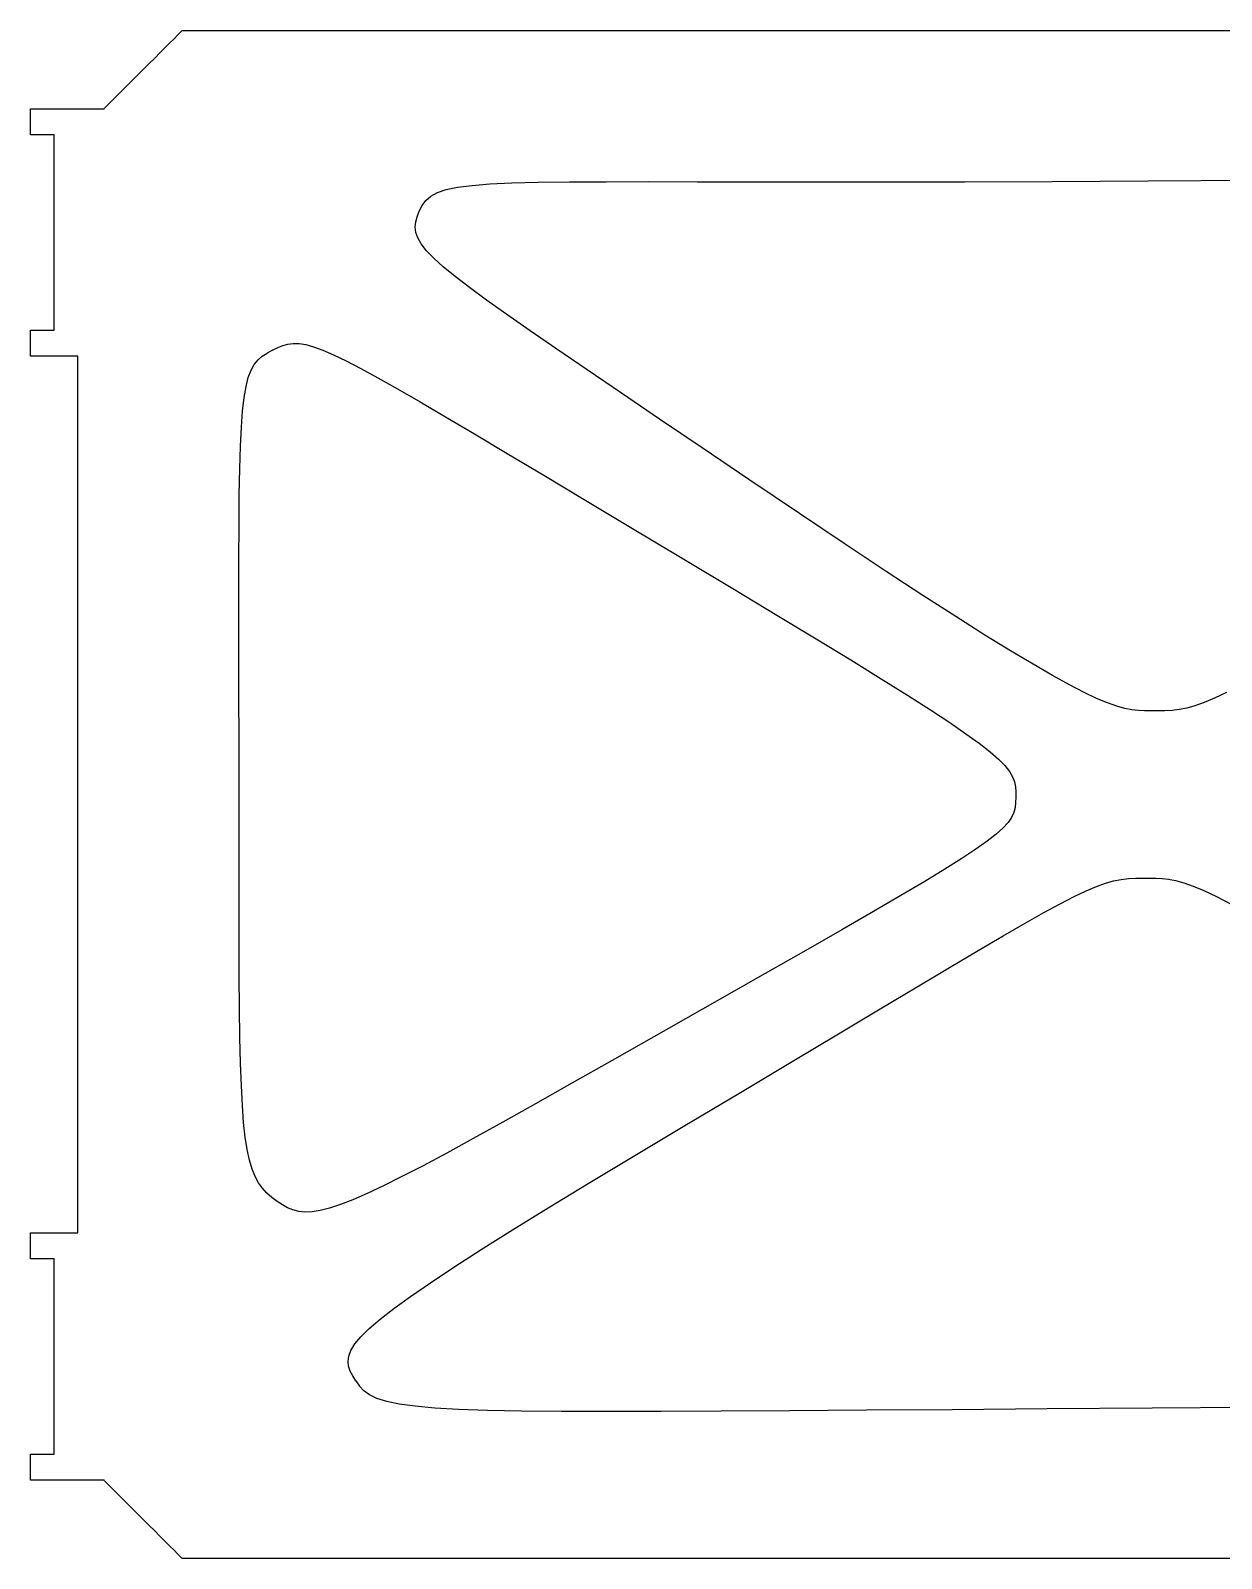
# Model space of a CAD drawing. Extents: x -403 to 96, y -97 to 697.
# Drawn here: x -403 to -251.9, y -97 to 97 of the extents above; entities that cross this region are included whole.
import ezdxf

# ---------------------------------------------------------------- set-up
doc = ezdxf.new("R2010")
doc.units = 0

msp = doc.modelspace()

# ---------------------------------------------------------------- linework, layer by layer
for p, q in [((-385.9, 94.86, 0), (-385.31, 95.45, 0)), ((-385.31, 95.45, 0), (-384.79, 95.97, 0)), ((-384.79, 95.97, 0), (-384.36, 96.4, 0)), ((-384.36, 96.4, 0), (-384.04, 96.72, 0)), ((-384.04, 96.72, 0), (-383.83, 96.93, 0)), ((-383.83, 96.93, 0), (-383.76, 97, 0)), ((-383.76, 97, 0), (-381.72, 97, 0)), ((-381.72, 97, 0), (-375.9, 97, 0)), ((-375.9, 97, 0), (-366.7, 97, 0)), ((-366.7, 97, 0), (-354.56, 97, 0)), ((-354.56, 97, 0), (-339.89, 97, 0)), ((-339.89, 97, 0), (-323.11, 97, 0)), ((-323.11, 97, 0), (-304.65, 97, 0)), ((-304.65, 97, 0), (-284.93, 97, 0)), ((-284.93, 97, 0), (-264.37, 97, 0)), ((-264.37, 97, 0), (-243.38, 97, 0)), ((-387.98, 92.78, 0), (-387.25, 93.51, 0)), ((-387.25, 93.51, 0), (-386.55, 94.21, 0)), ((-386.55, 94.21, 0), (-385.9, 94.86, 0)), ((-390.18, 90.57, 0), (-389.46, 91.3, 0)), ((-389.46, 91.3, 0), (-388.72, 92.04, 0)), ((-388.72, 92.04, 0), (-387.98, 92.78, 0)), ((-391.53, 89.22, 0), (-390.88, 89.88, 0)), ((-390.88, 89.88, 0), (-390.18, 90.57, 0)), ((-393.6, 87.15, 0), (-393.4, 87.36, 0)), ((-393.4, 87.36, 0), (-393.07, 87.68, 0)), ((-393.07, 87.68, 0), (-392.64, 88.11, 0)), ((-392.64, 88.11, 0), (-392.13, 88.63, 0)), ((-392.13, 88.63, 0), (-391.53, 89.22, 0)), ((-403, 87.06, 0), (-403, 87.08, 0)), ((-403, 87.08, 0), (-402.93, 87.08, 0)), ((-403, 86.99, 0), (-403, 87.06, 0)), ((-403, 86.88, 0), (-403, 86.99, 0)), ((-403, 86.74, 0), (-403, 86.88, 0)), ((-403, 86.56, 0), (-403, 86.74, 0)), ((-403, 86.36, 0), (-403, 86.56, 0)), ((-403, 86.15, 0), (-403, 86.36, 0)), ((-403, 85.91, 0), (-403, 86.15, 0)), ((-403, 85.67, 0), (-403, 85.91, 0)), ((-403, 85.42, 0), (-403, 85.67, 0)), ((-403, 85.17, 0), (-403, 85.42, 0)), ((-402.93, 87.08, 0), (-402.74, 87.08, 0)), ((-402.74, 87.08, 0), (-402.43, 87.08, 0)), ((-402.43, 87.08, 0), (-402.03, 87.08, 0)), ((-402.03, 87.08, 0), (-401.54, 87.08, 0)), ((-401.54, 87.08, 0), (-400.98, 87.08, 0)), ((-400.98, 87.08, 0), (-400.37, 87.08, 0)), ((-400.37, 87.08, 0), (-399.72, 87.08, 0)), ((-399.72, 87.08, 0), (-399.03, 87.08, 0)), ((-399.03, 87.08, 0), (-398.34, 87.08, 0)), ((-398.34, 87.08, 0), (-397.64, 87.08, 0)), ((-397.64, 87.08, 0), (-396.96, 87.08, 0)), ((-396.96, 87.08, 0), (-396.3, 87.08, 0)), ((-396.3, 87.08, 0), (-395.69, 87.08, 0)), ((-395.69, 87.08, 0), (-395.13, 87.08, 0)), ((-395.13, 87.08, 0), (-394.65, 87.08, 0)), ((-394.65, 87.08, 0), (-394.24, 87.08, 0)), ((-394.24, 87.08, 0), (-393.94, 87.08, 0)), ((-393.94, 87.08, 0), (-393.74, 87.08, 0)), ((-393.74, 87.08, 0), (-393.68, 87.08, 0)), ((-393.68, 87.08, 0), (-393.6, 87.15, 0)), ((-403, 84.93, 0), (-403, 85.17, 0)), ((-403, 84.69, 0), (-403, 84.93, 0)), ((-403, 84.48, 0), (-403, 84.69, 0)), ((-403, 84.28, 0), (-403, 84.48, 0)), ((-403, 84.1, 0), (-403, 84.28, 0)), ((-403, 83.96, 0), (-403, 84.1, 0)), ((-403, 83.85, 0), (-403, 83.96, 0)), ((-403, 83.78, 0), (-403, 83.85, 0)), ((-403, 83.76, 0), (-403, 83.78, 0)), ((-402.98, 83.76, 0), (-403, 83.76, 0)), ((-402.91, 83.76, 0), (-402.98, 83.76, 0)), ((-402.82, 83.76, 0), (-402.91, 83.76, 0)), ((-402.69, 83.76, 0), (-402.82, 83.76, 0)), ((-402.53, 83.76, 0), (-402.69, 83.76, 0)), ((-402.35, 83.76, 0), (-402.53, 83.76, 0)), ((-402.15, 83.76, 0), (-402.35, 83.76, 0)), ((-401.94, 83.76, 0), (-402.15, 83.76, 0)), ((-401.72, 83.76, 0), (-401.94, 83.76, 0)), ((-401.5, 83.76, 0), (-401.72, 83.76, 0)), ((-401.27, 83.76, 0), (-401.5, 83.76, 0)), ((-401.05, 83.76, 0), (-401.27, 83.76, 0)), ((-400.84, 83.76, 0), (-401.05, 83.76, 0)), ((-400.65, 83.76, 0), (-400.84, 83.76, 0)), ((-400.47, 83.76, 0), (-400.65, 83.76, 0)), ((-400.31, 83.76, 0), (-400.47, 83.76, 0)), ((-400.18, 83.76, 0), (-400.31, 83.76, 0)), ((-400.08, 83.76, 0), (-400.18, 83.76, 0)), ((-400.02, 83.76, 0), (-400.08, 83.76, 0)), ((-400, 83.76, 0), (-400.02, 83.76, 0)), ((-400, 83.58, 0), (-400, 83.76, 0)), ((-400, 83.06, 0), (-400, 83.58, 0)), ((-400, 82.25, 0), (-400, 83.06, 0)), ((-400, 81.18, 0), (-400, 82.25, 0)), ((-400, 79.88, 0), (-400, 81.18, 0)), ((-400, 78.4, 0), (-400, 79.88, 0)), ((-400, 76.77, 0), (-400, 78.4, 0)), ((-344.71, 77.52, 0), (-341.92, 77.65, 0)), ((-341.92, 77.65, 0), (-338.58, 77.74, 0)), ((-338.58, 77.74, 0), (-334.6, 77.79, 0)), ((-334.6, 77.79, 0), (-329.95, 77.81, 0)), ((-329.95, 77.81, 0), (-324.56, 77.82, 0)), ((-324.56, 77.82, 0), (-318.37, 77.81, 0)), ((-318.37, 77.81, 0), (-311.32, 77.79, 0)), ((-311.32, 77.79, 0), (-303.35, 77.78, 0)), ((-303.35, 77.78, 0), (-294.42, 77.78, 0)), ((-294.42, 77.78, 0), (-284.44, 77.8, 0)), ((-284.44, 77.8, 0), (-273.38, 77.84, 0)), ((-273.38, 77.84, 0), (-261.17, 77.91, 0)), ((-261.17, 77.91, 0), (-247.85, 78.01, 0)), ((-400, 75.03, 0), (-400, 76.77, 0)), ((-352.83, 75.43, 0), (-352.2, 75.97, 0)), ((-352.2, 75.97, 0), (-351.37, 76.43, 0)), ((-351.37, 76.43, 0), (-350.26, 76.8, 0)), ((-350.26, 76.8, 0), (-348.81, 77.1, 0)), ((-348.81, 77.1, 0), (-346.98, 77.34, 0)), ((-346.98, 77.34, 0), (-344.71, 77.52, 0)), ((-400, 73.21, 0), (-400, 75.03, 0)), ((-353.95, 73.36, 0), (-353.67, 74.06, 0)), ((-353.67, 74.06, 0), (-353.3, 74.8, 0)), ((-353.3, 74.8, 0), (-352.83, 75.43, 0)), ((-400, 71.36, 0), (-400, 73.21, 0)), ((-354.2, 72.04, 0), (-354.13, 72.7, 0)), ((-354.12, 71.37, 0), (-354.2, 72.04, 0)), ((-354.13, 72.7, 0), (-353.95, 73.36, 0)), ((-400, 69.51, 0), (-400, 71.36, 0)), ((-353.87, 70.67, 0), (-354.12, 71.37, 0)), ((-353.42, 69.9, 0), (-353.87, 70.67, 0)), ((-352.75, 69.05, 0), (-353.42, 69.9, 0)), ((-400, 67.69, 0), (-400, 69.51, 0)), ((-351.82, 68.1, 0), (-352.75, 69.05, 0)), ((-350.63, 67.02, 0), (-351.82, 68.1, 0)), ((-400, 65.95, 0), (-400, 67.69, 0)), ((-349.13, 65.78, 0), (-350.63, 67.02, 0)), ((-400, 64.32, 0), (-400, 65.95, 0)), ((-400, 62.84, 0), (-400, 64.32, 0)), ((-347.31, 64.37, 0), (-349.13, 65.78, 0)), ((-345.13, 62.77, 0), (-347.31, 64.37, 0)), ((-400, 61.54, 0), (-400, 62.84, 0)), ((-342.57, 60.94, 0), (-345.13, 62.77, 0)), ((-400, 60.47, 0), (-400, 61.54, 0)), ((-400, 59.66, 0), (-400, 60.47, 0)), ((-339.61, 58.87, 0), (-342.57, 60.94, 0)), ((-403, 58.94, 0), (-403, 58.96, 0)), ((-403, 58.96, 0), (-402.98, 58.96, 0)), ((-403, 58.87, 0), (-403, 58.94, 0)), ((-403, 58.76, 0), (-403, 58.87, 0)), ((-403, 58.62, 0), (-403, 58.76, 0)), ((-403, 58.45, 0), (-403, 58.62, 0)), ((-403, 58.25, 0), (-403, 58.45, 0)), ((-403, 58.03, 0), (-403, 58.25, 0)), ((-402.98, 58.96, 0), (-402.91, 58.96, 0)), ((-402.91, 58.96, 0), (-402.82, 58.96, 0)), ((-402.82, 58.96, 0), (-402.69, 58.96, 0)), ((-402.69, 58.96, 0), (-402.53, 58.96, 0)), ((-402.53, 58.96, 0), (-402.35, 58.96, 0)), ((-402.35, 58.96, 0), (-402.15, 58.96, 0)), ((-402.15, 58.96, 0), (-401.94, 58.96, 0)), ((-401.94, 58.96, 0), (-401.72, 58.96, 0)), ((-401.72, 58.96, 0), (-401.5, 58.96, 0)), ((-401.5, 58.96, 0), (-401.27, 58.96, 0)), ((-401.27, 58.96, 0), (-401.05, 58.96, 0)), ((-401.05, 58.96, 0), (-400.84, 58.96, 0)), ((-400.84, 58.96, 0), (-400.65, 58.96, 0)), ((-400.65, 58.96, 0), (-400.47, 58.96, 0)), ((-400.47, 58.96, 0), (-400.31, 58.96, 0)), ((-400.31, 58.96, 0), (-400.18, 58.96, 0)), ((-400.18, 58.96, 0), (-400.08, 58.96, 0)), ((-400.08, 58.96, 0), (-400.02, 58.96, 0)), ((-400.02, 58.96, 0), (-400, 58.96, 0)), ((-400, 59.14, 0), (-400, 59.66, 0)), ((-400, 58.96, 0), (-400, 59.14, 0)), ((-336.21, 56.53, 0), (-339.61, 58.87, 0)), ((-403, 57.8, 0), (-403, 58.03, 0)), ((-403, 57.56, 0), (-403, 57.8, 0)), ((-403, 57.31, 0), (-403, 57.56, 0)), ((-403, 57.07, 0), (-403, 57.31, 0)), ((-403, 56.83, 0), (-403, 57.07, 0)), ((-403, 56.6, 0), (-403, 56.83, 0)), ((-403, 56.38, 0), (-403, 56.6, 0)), ((-403, 56.18, 0), (-403, 56.38, 0)), ((-372.28, 56.42, 0), (-372.98, 56.05, 0)), ((-372.28, 56.42, 0), (-371.63, 56.74, 0)), ((-371.63, 56.74, 0), (-371, 57, 0)), ((-371, 57, 0), (-370.36, 57.18, 0)), ((-370.36, 57.18, 0), (-369.68, 57.27, 0)), ((-369.68, 57.27, 0), (-368.93, 57.26, 0)), ((-368.93, 57.26, 0), (-368.07, 57.12, 0)), ((-368.07, 57.12, 0), (-367.08, 56.85, 0)), ((-367.08, 56.85, 0), (-365.92, 56.43, 0)), ((-365.92, 56.43, 0), (-364.55, 55.84, 0)), ((-332.36, 53.9, 0), (-336.21, 56.53, 0)), ((-403, 56.01, 0), (-403, 56.18, 0)), ((-403, 55.87, 0), (-403, 56.01, 0)), ((-403, 55.76, 0), (-403, 55.87, 0)), ((-403, 55.69, 0), (-403, 55.76, 0)), ((-403, 55.67, 0), (-403, 55.69, 0)), ((-402.96, 55.67, 0), (-403, 55.67, 0)), ((-402.83, 55.67, 0), (-402.96, 55.67, 0)), ((-402.63, 55.67, 0), (-402.83, 55.67, 0)), ((-402.37, 55.67, 0), (-402.63, 55.67, 0)), ((-402.06, 55.67, 0), (-402.37, 55.67, 0)), ((-401.7, 55.67, 0), (-402.06, 55.67, 0)), ((-401.31, 55.67, 0), (-401.7, 55.67, 0)), ((-400.89, 55.67, 0), (-401.31, 55.67, 0)), ((-400.45, 55.67, 0), (-400.89, 55.67, 0)), ((-400, 55.67, 0), (-400.45, 55.67, 0)), ((-399.55, 55.67, 0), (-400, 55.67, 0)), ((-399.11, 55.67, 0), (-399.55, 55.67, 0)), ((-398.69, 55.67, 0), (-399.11, 55.67, 0)), ((-398.3, 55.67, 0), (-398.69, 55.67, 0)), ((-397.94, 55.67, 0), (-398.3, 55.67, 0)), ((-397.62, 55.67, 0), (-397.94, 55.67, 0)), ((-397.36, 55.67, 0), (-397.62, 55.67, 0)), ((-397.17, 55.67, 0), (-397.36, 55.67, 0)), ((-397.04, 55.67, 0), (-397.17, 55.67, 0)), ((-397, 55.67, 0), (-397.04, 55.67, 0)), ((-397, 54.86, 0), (-397, 55.67, 0)), ((-397, 52.55, 0), (-397, 54.86, 0)), ((-375.02, 53.86, 0), (-374.61, 54.59, 0)), ((-374.61, 54.59, 0), (-374.14, 55.17, 0)), ((-374.14, 55.17, 0), (-373.6, 55.64, 0)), ((-373.6, 55.64, 0), (-372.98, 56.05, 0)), ((-364.55, 55.84, 0), (-362.95, 55.07, 0)), ((-362.95, 55.07, 0), (-361.09, 54.1, 0)), ((-397, 48.9, 0), (-397, 52.55, 0)), ((-375.66, 51.8, 0), (-375.37, 52.94, 0)), ((-375.37, 52.94, 0), (-375.02, 53.86, 0)), ((-361.09, 54.1, 0), (-358.93, 52.92, 0)), ((-358.93, 52.92, 0), (-356.43, 51.51, 0)), ((-328.03, 50.95, 0), (-332.36, 53.9, 0)), ((-375.9, 50.4, 0), (-375.66, 51.8, 0)), ((-356.43, 51.51, 0), (-353.58, 49.86, 0)), ((-323.18, 47.67, 0), (-328.03, 50.95, 0)), ((-397, 44.09, 0), (-397, 48.9, 0)), ((-376.25, 46.64, 0), (-376.1, 48.69, 0)), ((-376.1, 48.69, 0), (-375.9, 50.4, 0)), ((-353.58, 49.86, 0), (-350.33, 47.96, 0)), ((-376.37, 44.21, 0), (-376.25, 46.64, 0)), ((-350.33, 47.96, 0), (-346.65, 45.78, 0)), ((-317.8, 44.03, 0), (-323.18, 47.67, 0)), ((-346.65, 45.78, 0), (-342.51, 43.31, 0)), ((-397, 38.27, 0), (-397, 44.09, 0)), ((-376.46, 41.36, 0), (-376.37, 44.21, 0)), ((-342.51, 43.31, 0), (-337.89, 40.54, 0)), ((-311.86, 40.01, 0), (-317.8, 44.03, 0)), ((-376.51, 38.04, 0), (-376.46, 41.36, 0)), ((-337.89, 40.54, 0), (-332.74, 37.45, 0)), ((-305.45, 35.68, 0), (-311.86, 40.01, 0)), ((-397, 31.62, 0), (-397, 38.27, 0)), ((-376.55, 34.23, 0), (-376.51, 38.04, 0)), ((-332.74, 37.45, 0), (-327.03, 34.03, 0)), ((-299.65, 31.8, 0), (-305.45, 35.68, 0)), ((-376.57, 29.88, 0), (-376.55, 34.23, 0)), ((-327.03, 34.03, 0), (-320.12, 29.89, 0)), ((-397, 24.3, 0), (-397, 31.62, 0)), ((-294.43, 28.33, 0), (-299.65, 31.8, 0)), ((-376.57, 24.95, 0), (-376.57, 29.88, 0)), ((-320.12, 29.89, 0), (-313.89, 26.15, 0)), ((-289.76, 25.27, 0), (-294.43, 28.33, 0)), ((-313.89, 26.15, 0), (-308.31, 22.78, 0)), ((-285.59, 22.59, 0), (-289.76, 25.27, 0)), ((-397, 16.48, 0), (-397, 24.3, 0)), ((-376.57, 19.4, 0), (-376.57, 24.95, 0)), ((-308.31, 22.78, 0), (-303.33, 19.77, 0)), ((-281.9, 20.25, 0), (-285.59, 22.59, 0)), ((-376.56, 13.2, 0), (-376.57, 19.4, 0)), ((-303.33, 19.77, 0), (-298.93, 17.08, 0)), ((-278.65, 18.24, 0), (-281.9, 20.25, 0)), ((-275.8, 16.53, 0), (-278.65, 18.24, 0)), ((-397, 8.32, 0), (-397, 16.48, 0)), ((-298.93, 17.08, 0), (-295.07, 14.7, 0)), ((-273.32, 15.09, 0), (-275.8, 16.53, 0)), ((-295.07, 14.7, 0), (-291.71, 12.6, 0)), ((-271.17, 13.91, 0), (-273.32, 15.09, 0)), ((-269.32, 12.96, 0), (-271.17, 13.91, 0)), ((-376.55, 6.3, 0), (-376.56, 13.2, 0)), ((-291.71, 12.6, 0), (-288.82, 10.75, 0)), ((-267.73, 12.21, 0), (-269.32, 12.96, 0)), ((-266.36, 11.64, 0), (-267.73, 12.21, 0)), ((-265.18, 11.23, 0), (-266.36, 11.64, 0)), ((-254.09, 11.68, 0), (-255.25, 11.26, 0)), ((-252.78, 12.24, 0), (-254.09, 11.68, 0)), ((-251.25, 12.96, 0), (-252.78, 12.24, 0)), ((-288.82, 10.75, 0), (-286.37, 9.13, 0)), ((-264.15, 10.94, 0), (-265.18, 11.23, 0)), ((-263.24, 10.76, 0), (-264.15, 10.94, 0)), ((-262.42, 10.66, 0), (-263.24, 10.76, 0)), ((-261.64, 10.62, 0), (-262.42, 10.66, 0)), ((-260.87, 10.62, 0), (-261.64, 10.62, 0)), ((-260.07, 10.62, 0), (-260.87, 10.62, 0)), ((-259.09, 10.62, 0), (-260.07, 10.62, 0)), ((-258.16, 10.67, 0), (-259.09, 10.62, 0)), ((-257.24, 10.78, 0), (-258.16, 10.67, 0)), ((-256.28, 10.97, 0), (-257.24, 10.78, 0)), ((-255.25, 11.26, 0), (-256.28, 10.97, 0)), ((-397, 0), (-397, 8.32, 0)), ((-286.37, 9.13, 0), (-284.31, 7.72, 0)), ((-376.55, -1.33, 0), (-376.55, 6.3, 0)), ((-284.31, 7.72, 0), (-282.62, 6.5, 0)), ((-282.62, 6.5, 0), (-281.25, 5.43, 0)), ((-281.25, 5.43, 0), (-280.18, 4.49, 0)), ((-280.18, 4.49, 0), (-279.37, 3.67, 0)), ((-279.37, 3.67, 0), (-278.78, 2.93, 0)), ((-278.78, 2.93, 0), (-278.39, 2.25, 0)), ((-278.39, 2.25, 0), (-278.14, 1.61, 0)), ((-278.14, 1.61, 0), (-278.01, 0.98, 0)), ((-278.01, 0.98, 0), (-277.97, 0.34, 0)), ((-277.97, 0.34, 0), (-277.97, -0.34, 0)), ((-397, -8.32, 0), (-397, 0)), ((-376.55, -7.6, 0), (-376.55, -1.33, 0)), ((-278.08, -1.66, 0), (-278.25, -2.28, 0)), ((-278, -1.02, 0), (-278.08, -1.66, 0)), ((-277.97, -0.34, 0), (-278, -1.02, 0)), ((-278.97, -3.55, 0), (-279.61, -4.26, 0)), ((-278.53, -2.9, 0), (-278.97, -3.55, 0)), ((-278.25, -2.28, 0), (-278.53, -2.9, 0)), ((-280.48, -5.05, 0), (-281.61, -5.94, 0)), ((-279.61, -4.26, 0), (-280.48, -5.05, 0)), ((-376.55, -13.29, 0), (-376.55, -7.6, 0)), ((-283.05, -6.96, 0), (-284.82, -8.13, 0)), ((-281.61, -5.94, 0), (-283.05, -6.96, 0)), ((-397, -16.48, 0), (-397, -8.32, 0)), ((-286.97, -9.48, 0), (-289.54, -11.04, 0)), ((-284.82, -8.13, 0), (-286.97, -9.48, 0)), ((-289.54, -11.04, 0), (-292.55, -12.82, 0)), ((-267.76, -11.68, 0), (-266.6, -11.26, 0)), ((-266.6, -11.26, 0), (-265.57, -10.97, 0)), ((-265.57, -10.97, 0), (-264.61, -10.78, 0)), ((-264.61, -10.78, 0), (-263.68, -10.67, 0)), ((-263.68, -10.67, 0), (-262.75, -10.62, 0)), ((-262.75, -10.62, 0), (-261.77, -10.62, 0)), ((-261.77, -10.62, 0), (-260.98, -10.62, 0)), ((-260.98, -10.62, 0), (-260.21, -10.62, 0)), ((-260.21, -10.62, 0), (-259.43, -10.67, 0)), ((-259.43, -10.67, 0), (-258.6, -10.76, 0)), ((-258.6, -10.76, 0), (-257.7, -10.94, 0)), ((-257.7, -10.94, 0), (-256.67, -11.23, 0)), ((-256.67, -11.23, 0), (-255.49, -11.64, 0)), ((-376.54, -18.43, 0), (-376.55, -13.29, 0)), ((-292.55, -12.82, 0), (-296.04, -14.86, 0)), ((-272.36, -13.88, 0), (-270.59, -12.96, 0)), ((-270.59, -12.96, 0), (-269.07, -12.24, 0)), ((-269.07, -12.24, 0), (-267.76, -11.68, 0)), ((-255.49, -11.64, 0), (-254.12, -12.21, 0)), ((-254.12, -12.21, 0), (-252.53, -12.96, 0)), ((-252.53, -12.96, 0), (-250.67, -13.91, 0)), ((-296.04, -14.86, 0), (-300.06, -17.17, 0)), ((-276.8, -16.34, 0), (-274.42, -14.99, 0)), ((-274.42, -14.99, 0), (-272.36, -13.88, 0)), ((-397, -24.3, 0), (-397, -16.48, 0)), ((-300.06, -17.17, 0), (-304.63, -19.79, 0)), ((-279.57, -17.94, 0), (-276.8, -16.34, 0)), ((-376.52, -23.06, 0), (-376.54, -18.43, 0)), ((-282.74, -19.8, 0), (-279.57, -17.94, 0)), ((-304.63, -19.79, 0), (-309.8, -22.74, 0)), ((-286.38, -21.96, 0), (-282.74, -19.8, 0)), ((-376.48, -27.19, 0), (-376.52, -23.06, 0)), ((-309.8, -22.74, 0), (-315.59, -26.03, 0)), ((-290.51, -24.42, 0), (-286.38, -21.96, 0)), ((-397, -31.62, 0), (-397, -24.3, 0)), ((-295.19, -27.22, 0), (-290.51, -24.42, 0)), ((-315.59, -26.03, 0), (-322.05, -29.7, 0)), ((-376.43, -30.87, 0), (-376.48, -27.19, 0)), ((-300.46, -30.38, 0), (-295.19, -27.22, 0)), ((-376.35, -34.13, 0), (-376.43, -30.87, 0)), ((-322.05, -29.7, 0), (-329.22, -33.78, 0)), ((-306.35, -33.9, 0), (-300.46, -30.38, 0)), ((-397, -38.27, 0), (-397, -31.62, 0)), ((-376.25, -36.98, 0), (-376.35, -34.13, 0)), ((-329.22, -33.78, 0), (-334.3, -36.66, 0)), ((-312.91, -37.83, 0), (-306.35, -33.9, 0)), ((-334.3, -36.66, 0), (-338.91, -39.27, 0)), ((-397, -44.09, 0), (-397, -38.27, 0)), ((-376.12, -39.48, 0), (-376.25, -36.98, 0)), ((-320.19, -42.16, 0), (-312.91, -37.83, 0)), ((-375.96, -41.64, 0), (-376.12, -39.48, 0)), ((-338.91, -39.27, 0), (-343.08, -41.61, 0)), ((-375.75, -43.49, 0), (-375.96, -41.64, 0)), ((-343.08, -41.61, 0), (-346.83, -43.69, 0)), ((-326.53, -45.95, 0), (-320.19, -42.16, 0)), ((-397, -48.9, 0), (-397, -44.09, 0)), ((-375.51, -45.08, 0), (-375.75, -43.49, 0)), ((-346.83, -43.69, 0), (-350.2, -45.53, 0)), ((-375.23, -46.42, 0), (-375.51, -45.08, 0)), ((-374.9, -47.56, 0), (-375.23, -46.42, 0)), ((-350.2, -45.53, 0), (-353.2, -47.13, 0)), ((-332.23, -49.39, 0), (-326.53, -45.95, 0)), ((-374.51, -48.51, 0), (-374.9, -47.56, 0)), ((-353.2, -47.13, 0), (-355.87, -48.52, 0)), ((-397, -52.55, 0), (-397, -48.9, 0)), ((-374.07, -49.32, 0), (-374.51, -48.51, 0)), ((-373.58, -50, 0), (-374.07, -49.32, 0)), ((-373.02, -50.6, 0), (-373.58, -50, 0)), ((-358.22, -49.69, 0), (-360.29, -50.67, 0)), ((-355.87, -48.52, 0), (-358.22, -49.69, 0)), ((-337.33, -52.49, 0), (-332.23, -49.39, 0)), ((-372.39, -51.15, 0), (-373.02, -50.6, 0)), ((-371.7, -51.66, 0), (-372.39, -51.15, 0)), ((-371.04, -52.1, 0), (-371.7, -51.66, 0)), ((-370.39, -52.47, 0), (-371.04, -52.1, 0)), ((-363.68, -52.08, 0), (-365.05, -52.53, 0)), ((-362.1, -51.46, 0), (-363.68, -52.08, 0)), ((-360.29, -50.67, 0), (-362.1, -51.46, 0)), ((-397, -54.86, 0), (-397, -52.55, 0)), ((-369.71, -52.75, 0), (-370.39, -52.47, 0)), ((-368.98, -52.94, 0), (-369.71, -52.75, 0)), ((-368.18, -53.03, 0), (-368.98, -52.94, 0)), ((-367.27, -53, 0), (-368.18, -53.03, 0)), ((-366.24, -52.83, 0), (-367.27, -53, 0)), ((-365.05, -52.53, 0), (-366.24, -52.83, 0)), ((-341.85, -55.28, 0), (-337.33, -52.49, 0)), ((-403, -55.69, 0), (-403, -55.67, 0)), ((-403, -55.67, 0), (-402.96, -55.67, 0)), ((-403, -55.76, 0), (-403, -55.69, 0)), ((-403, -55.87, 0), (-403, -55.76, 0)), ((-403, -56.01, 0), (-403, -55.87, 0)), ((-403, -56.18, 0), (-403, -56.01, 0)), ((-403, -56.38, 0), (-403, -56.18, 0)), ((-402.96, -55.67, 0), (-402.83, -55.67, 0)), ((-402.83, -55.67, 0), (-402.63, -55.67, 0)), ((-402.63, -55.67, 0), (-402.37, -55.67, 0)), ((-402.37, -55.67, 0), (-402.06, -55.67, 0)), ((-402.06, -55.67, 0), (-401.7, -55.67, 0)), ((-401.7, -55.67, 0), (-401.31, -55.67, 0)), ((-401.31, -55.67, 0), (-400.89, -55.67, 0)), ((-400.89, -55.67, 0), (-400.45, -55.67, 0)), ((-400.45, -55.67, 0), (-400, -55.67, 0)), ((-400, -55.67, 0), (-399.55, -55.67, 0)), ((-399.55, -55.67, 0), (-399.11, -55.67, 0)), ((-399.11, -55.67, 0), (-398.69, -55.67, 0)), ((-398.69, -55.67, 0), (-398.3, -55.67, 0)), ((-398.3, -55.67, 0), (-397.94, -55.67, 0)), ((-397.94, -55.67, 0), (-397.62, -55.67, 0)), ((-397.62, -55.67, 0), (-397.36, -55.67, 0)), ((-397.36, -55.67, 0), (-397.17, -55.67, 0)), ((-397.17, -55.67, 0), (-397.04, -55.67, 0)), ((-397.04, -55.67, 0), (-397, -55.67, 0)), ((-397, -55.67, 0), (-397, -54.86, 0)), ((-345.83, -57.78, 0), (-341.85, -55.28, 0)), ((-403, -56.6, 0), (-403, -56.38, 0)), ((-403, -56.83, 0), (-403, -56.6, 0)), ((-403, -57.07, 0), (-403, -56.83, 0)), ((-403, -57.32, 0), (-403, -57.07, 0)), ((-403, -57.56, 0), (-403, -57.32, 0)), ((-403, -57.8, 0), (-403, -57.56, 0)), ((-403, -58.03, 0), (-403, -57.8, 0)), ((-403, -58.25, 0), (-403, -58.03, 0)), ((-349.29, -60.01, 0), (-345.83, -57.78, 0)), ((-403, -58.45, 0), (-403, -58.25, 0)), ((-403, -58.62, 0), (-403, -58.45, 0)), ((-403, -58.76, 0), (-403, -58.62, 0)), ((-403, -58.87, 0), (-403, -58.76, 0)), ((-403, -58.94, 0), (-403, -58.87, 0)), ((-403, -58.96, 0), (-403, -58.94, 0)), ((-402.98, -58.96, 0), (-403, -58.96, 0)), ((-402.91, -58.96, 0), (-402.98, -58.96, 0)), ((-402.82, -58.96, 0), (-402.91, -58.96, 0)), ((-402.69, -58.96, 0), (-402.82, -58.96, 0)), ((-402.53, -58.96, 0), (-402.69, -58.96, 0)), ((-402.35, -58.96, 0), (-402.53, -58.96, 0)), ((-402.15, -58.96, 0), (-402.35, -58.96, 0)), ((-401.94, -58.96, 0), (-402.15, -58.96, 0)), ((-401.72, -58.96, 0), (-401.94, -58.96, 0)), ((-401.5, -58.96, 0), (-401.72, -58.96, 0)), ((-401.27, -58.96, 0), (-401.5, -58.96, 0)), ((-401.05, -58.96, 0), (-401.27, -58.96, 0)), ((-400.84, -58.96, 0), (-401.05, -58.96, 0)), ((-400.65, -58.96, 0), (-400.84, -58.96, 0)), ((-400.47, -58.96, 0), (-400.65, -58.96, 0)), ((-400.31, -58.96, 0), (-400.47, -58.96, 0)), ((-400.18, -58.96, 0), (-400.31, -58.96, 0)), ((-400.08, -58.96, 0), (-400.18, -58.96, 0)), ((-400.02, -58.96, 0), (-400.08, -58.96, 0)), ((-400, -58.96, 0), (-400.02, -58.96, 0)), ((-400, -59.14, 0), (-400, -58.96, 0)), ((-400, -59.66, 0), (-400, -59.14, 0)), ((-400, -60.47, 0), (-400, -59.66, 0)), ((-352.27, -61.99, 0), (-349.29, -60.01, 0)), ((-400, -61.54, 0), (-400, -60.47, 0)), ((-400, -62.84, 0), (-400, -61.54, 0)), ((-354.81, -63.73, 0), (-352.27, -61.99, 0)), ((-400, -64.32, 0), (-400, -62.84, 0)), ((-356.92, -65.27, 0), (-354.81, -63.73, 0)), ((-400, -65.95, 0), (-400, -64.32, 0)), ((-400, -67.69, 0), (-400, -65.95, 0)), ((-358.65, -66.63, 0), (-356.92, -65.27, 0)), ((-400, -69.51, 0), (-400, -67.69, 0)), ((-361.08, -68.85, 0), (-360.03, -67.81, 0)), ((-360.03, -67.81, 0), (-358.65, -66.63, 0)), ((-400, -71.36, 0), (-400, -69.51, 0)), ((-362.35, -70.58, 0), (-361.85, -69.77, 0)), ((-361.85, -69.77, 0), (-361.08, -68.85, 0)), ((-400, -73.21, 0), (-400, -71.36, 0)), ((-362.72, -71.98, 0), (-362.63, -71.31, 0)), ((-362.63, -71.31, 0), (-362.35, -70.58, 0)), ((-400, -75.03, 0), (-400, -73.21, 0)), ((-362.64, -72.6, 0), (-362.72, -71.98, 0)), ((-362.43, -73.21, 0), (-362.64, -72.6, 0)), ((-362.12, -73.82, 0), (-362.43, -73.21, 0)), ((-400, -76.77, 0), (-400, -75.03, 0)), ((-361.74, -74.45, 0), (-362.12, -73.82, 0)), ((-361.74, -74.45, 0), (-361.27, -75.12, 0)), ((-360.71, -75.71, 0), (-361.27, -75.12, 0)), ((-400, -78.4, 0), (-400, -76.77, 0)), ((-359.99, -76.23, 0), (-360.71, -75.71, 0)), ((-359.05, -76.69, 0), (-359.99, -76.23, 0)), ((-357.81, -77.08, 0), (-359.05, -76.69, 0)), ((-356.22, -77.41, 0), (-357.81, -77.08, 0)), ((-354.21, -77.68, 0), (-356.22, -77.41, 0)), ((-400, -79.88, 0), (-400, -78.4, 0)), ((-351.72, -77.9, 0), (-354.21, -77.68, 0)), ((-348.69, -78.07, 0), (-351.72, -77.9, 0)), ((-345.04, -78.2, 0), (-348.69, -78.07, 0)), ((-340.71, -78.29, 0), (-345.04, -78.2, 0)), ((-335.64, -78.34, 0), (-340.71, -78.29, 0)), ((-329.77, -78.36, 0), (-335.64, -78.34, 0)), ((-323.02, -78.35, 0), (-329.77, -78.36, 0)), ((-315.35, -78.32, 0), (-323.02, -78.35, 0)), ((-306.67, -78.26, 0), (-315.35, -78.32, 0)), ((-296.93, -78.19, 0), (-306.67, -78.26, 0)), ((-286.06, -78.11, 0), (-296.93, -78.19, 0)), ((-274, -78.01, 0), (-286.06, -78.11, 0)), ((-260.68, -77.91, 0), (-274, -78.01, 0)), ((-248.47, -77.84, 0), (-260.68, -77.91, 0)), ((-400, -81.18, 0), (-400, -79.88, 0)), ((-400, -82.25, 0), (-400, -81.18, 0)), ((-400, -83.06, 0), (-400, -82.25, 0)), ((-400, -83.58, 0), (-400, -83.06, 0)), ((-403, -83.78, 0), (-403, -83.76, 0)), ((-403, -83.76, 0), (-402.98, -83.76, 0)), ((-403, -83.85, 0), (-403, -83.78, 0)), ((-403, -83.96, 0), (-403, -83.85, 0)), ((-403, -84.1, 0), (-403, -83.96, 0)), ((-403, -84.28, 0), (-403, -84.1, 0)), ((-403, -84.48, 0), (-403, -84.28, 0)), ((-403, -84.69, 0), (-403, -84.48, 0)), ((-403, -84.93, 0), (-403, -84.69, 0)), ((-403, -85.17, 0), (-403, -84.93, 0)), ((-403, -85.42, 0), (-403, -85.17, 0)), ((-402.98, -83.76, 0), (-402.91, -83.76, 0)), ((-402.91, -83.76, 0), (-402.82, -83.76, 0)), ((-402.82, -83.76, 0), (-402.69, -83.76, 0)), ((-402.69, -83.76, 0), (-402.53, -83.76, 0)), ((-402.53, -83.76, 0), (-402.35, -83.76, 0)), ((-402.35, -83.76, 0), (-402.15, -83.76, 0)), ((-402.15, -83.76, 0), (-401.94, -83.76, 0)), ((-401.94, -83.76, 0), (-401.72, -83.76, 0)), ((-401.72, -83.76, 0), (-401.5, -83.76, 0)), ((-401.5, -83.76, 0), (-401.27, -83.76, 0)), ((-401.27, -83.76, 0), (-401.05, -83.76, 0)), ((-401.05, -83.76, 0), (-400.84, -83.76, 0)), ((-400.84, -83.76, 0), (-400.65, -83.76, 0)), ((-400.65, -83.76, 0), (-400.47, -83.76, 0)), ((-400.47, -83.76, 0), (-400.31, -83.76, 0)), ((-400.31, -83.76, 0), (-400.18, -83.76, 0)), ((-400.18, -83.76, 0), (-400.08, -83.76, 0)), ((-400.08, -83.76, 0), (-400.02, -83.76, 0)), ((-400.02, -83.76, 0), (-400, -83.76, 0)), ((-400, -83.76, 0), (-400, -83.58, 0)), ((-403, -85.67, 0), (-403, -85.42, 0)), ((-403, -85.91, 0), (-403, -85.67, 0)), ((-403, -86.15, 0), (-403, -85.91, 0)), ((-403, -86.36, 0), (-403, -86.15, 0)), ((-403, -86.56, 0), (-403, -86.36, 0)), ((-403, -86.74, 0), (-403, -86.56, 0)), ((-403, -86.88, 0), (-403, -86.74, 0)), ((-403, -86.99, 0), (-403, -86.88, 0)), ((-403, -87.06, 0), (-403, -86.99, 0)), ((-403, -87.08, 0), (-403, -87.06, 0)), ((-402.93, -87.08, 0), (-403, -87.08, 0)), ((-402.74, -87.08, 0), (-402.93, -87.08, 0)), ((-402.43, -87.08, 0), (-402.74, -87.08, 0)), ((-402.03, -87.08, 0), (-402.43, -87.08, 0)), ((-401.54, -87.08, 0), (-402.03, -87.08, 0)), ((-400.98, -87.08, 0), (-401.54, -87.08, 0)), ((-400.37, -87.08, 0), (-400.98, -87.08, 0)), ((-399.72, -87.08, 0), (-400.37, -87.08, 0)), ((-399.03, -87.08, 0), (-399.72, -87.08, 0)), ((-398.34, -87.08, 0), (-399.03, -87.08, 0)), ((-397.64, -87.08, 0), (-398.34, -87.08, 0)), ((-396.96, -87.08, 0), (-397.64, -87.08, 0)), ((-396.3, -87.08, 0), (-396.96, -87.08, 0)), ((-395.69, -87.08, 0), (-396.3, -87.08, 0)), ((-395.13, -87.08, 0), (-395.69, -87.08, 0)), ((-394.65, -87.08, 0), (-395.13, -87.08, 0)), ((-394.24, -87.08, 0), (-394.65, -87.08, 0)), ((-393.94, -87.08, 0), (-394.24, -87.08, 0)), ((-393.74, -87.08, 0), (-393.94, -87.08, 0)), ((-393.68, -87.08, 0), (-393.74, -87.08, 0)), ((-393.6, -87.15, 0), (-393.68, -87.08, 0)), ((-393.4, -87.36, 0), (-393.6, -87.15, 0)), ((-393.07, -87.68, 0), (-393.4, -87.36, 0)), ((-392.64, -88.11, 0), (-393.07, -87.68, 0)), ((-392.13, -88.63, 0), (-392.64, -88.11, 0)), ((-391.53, -89.22, 0), (-392.13, -88.63, 0)), ((-390.88, -89.88, 0), (-391.53, -89.22, 0)), ((-390.18, -90.57, 0), (-390.88, -89.88, 0)), ((-389.46, -91.3, 0), (-390.18, -90.57, 0)), ((-388.72, -92.04, 0), (-389.46, -91.3, 0)), ((-387.98, -92.78, 0), (-388.72, -92.04, 0)), ((-387.25, -93.51, 0), (-387.98, -92.78, 0)), ((-386.55, -94.21, 0), (-387.25, -93.51, 0)), ((-385.9, -94.86, 0), (-386.55, -94.21, 0)), ((-385.31, -95.45, 0), (-385.9, -94.86, 0)), ((-384.79, -95.97, 0), (-385.31, -95.45, 0)), ((-384.36, -96.4, 0), (-384.79, -95.97, 0)), ((-384.04, -96.72, 0), (-384.36, -96.4, 0)), ((-383.83, -96.93, 0), (-384.04, -96.72, 0)), ((-383.76, -97, 0), (-383.83, -96.93, 0)), ((-381.72, -97, 0), (-383.76, -97, 0)), ((-375.9, -97, 0), (-381.72, -97, 0)), ((-366.7, -97, 0), (-375.9, -97, 0)), ((-354.56, -97, 0), (-366.7, -97, 0)), ((-339.89, -97, 0), (-354.56, -97, 0)), ((-323.11, -97, 0), (-339.89, -97, 0)), ((-304.65, -97, 0), (-323.11, -97, 0)), ((-284.93, -97, 0), (-304.65, -97, 0)), ((-264.37, -97, 0), (-284.93, -97, 0)), ((-243.38, -97, 0), (-264.37, -97, 0))]:
    msp.add_line(p, q)

doc.saveas('drawing.dxf')
